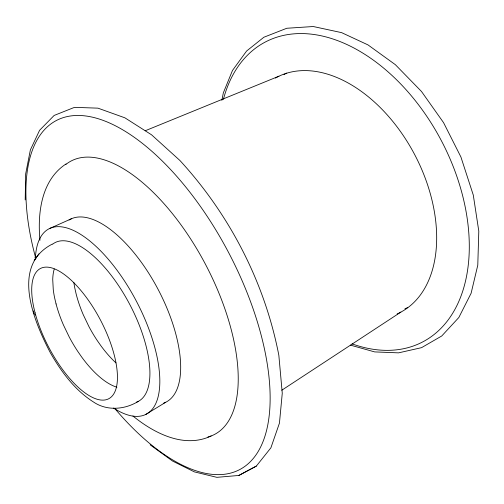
<?xml version="1.0" encoding="UTF-8"?>
<svg xmlns="http://www.w3.org/2000/svg" width="504" height="504" viewBox="0 0 504 504"><rect width="100%" height="100%" fill="white"/><g stroke="black" fill="none" stroke-linecap="round" stroke-linejoin="round"><path stroke-width="0.76" d="M25.2 199.905L25.66 173.968L30.385 149.877L39.589 130.297L54.142 115.448L73.641 107.686L75.902 107.39L97.952 108.158L124.898 117.823L151.572 134.826L179.89 160.461C229.805 214.805 264.846 282.788 278.844 355.314L282.265 393.252L279.449 423.108L270.9 447.798L256.334 466.093L238.839 475.455L216.884 477.332L194.418 471.895L172.601 461.078L150.167 444.837M221.842 100.359L223.348 92.849L232.457 70.51L246.613 51.017L263.857 37.246L286.808 28.262L313.267 26.523L341.618 32.64L368.002 44.906L395.325 64.651L421.495 91.482L443.57 122.661L460.927 157.028L473.288 195.079L478.8 231.153L477.786 265.173L471.114 293.252L458.829 317.514L441.743 335.985L421.546 347.659L398.551 352.857L374.661 351.905L350.507 345.152M33.541 310.892L33.573 313.135L35.658 314.975M52.309 244.087C10.03 265.829 34.266 321.873 50.356 352.775C61.261 371.713 74.737 390.102 93.442 401.965C106.955 411.195 124.828 409.689 138.354 401.348M34.146 260.36L38.934 253.814M66.068 163.939C41.271 180.06 37.409 213.211 39.974 240.269M281.767 390.241L400.837 312.127M145.769 414.433L165.74 402.255M238.839 475.455L256.334 466.093M211.144 435.973C184.162 448.799 154.029 433.182 132.911 415.989M50.047 228.318L71.455 218.749M145.183 130.769L278.926 76.211M56.07 303.956L54.684 298.129A72.941 30.479 62.3 0 1 53.279 289.769L52.731 279.607A72.778 30.404 62.3 0 1 54.243 269.023M407.704 307.497A131.897 86.379 62.3 0 1 404.914 308.832M283.998 74.542A131.897 86.379 62.3 0 1 286.738 73.086M223.423 99.307A169.344 110.011 62.3 0 1 364.109 53.896A169.344 110.011 62.3 0 1 469.155 253.575A169.344 110.011 62.3 0 1 352.088 343.879M275.373 78.063A132.798 85.932 62.3 0 1 415.472 156.139A132.798 85.932 62.3 0 1 397.133 313.929M52.63 244.175A89.624 37.472 62.3 0 1 129.503 303.95A89.624 37.472 62.3 0 1 136.376 402.217M116.897 387.198A72.507 30.29 62.3 0 1 81.459 356.719L77.748 351.364A72.645 30.347 62.3 0 1 69.256 337.05L63.46 325.017A72.645 30.347 62.3 0 1 56.064 303.931M35.362 259.05A104.668 43.81 62.3 0 1 93.725 244.314A104.668 43.81 62.3 0 1 159.031 368.726A104.668 43.81 62.3 0 1 113.589 408.082M69.105 219.971A103.181 45.228 62.3 0 1 159.062 291.236A103.181 45.228 62.3 0 1 163.624 403.15M115.952 362.88A71.48 31.267 62.3 0 1 101.096 346.04L97.398 340.773A71.618 31.33 62.3 0 1 88.981 326.674L83.286 314.786A71.644 31.343 62.3 0 1 76.129 293.939L74.825 288.156A71.908 31.462 62.3 0 1 73.88 282.568M65.822 164.474A154.375 70.963 62.3 0 1 206.205 265.709A154.375 70.963 62.3 0 1 207.925 437.018M114.981 408.712A197.14 91.098 62.3 0 0 270.012 404.895A197.14 91.098 62.3 0 0 126.183 131.922A197.14 91.098 62.3 0 0 35.816 258.464A5.513 2.066 -14.7 0 1 35.242 256.939M35.022 312.625A73.534 29.226 62.3 0 0 108.719 398.752A73.534 29.226 62.3 0 0 80.035 289.466A73.534 29.226 62.3 0 0 35.022 312.625"/></g></svg>
